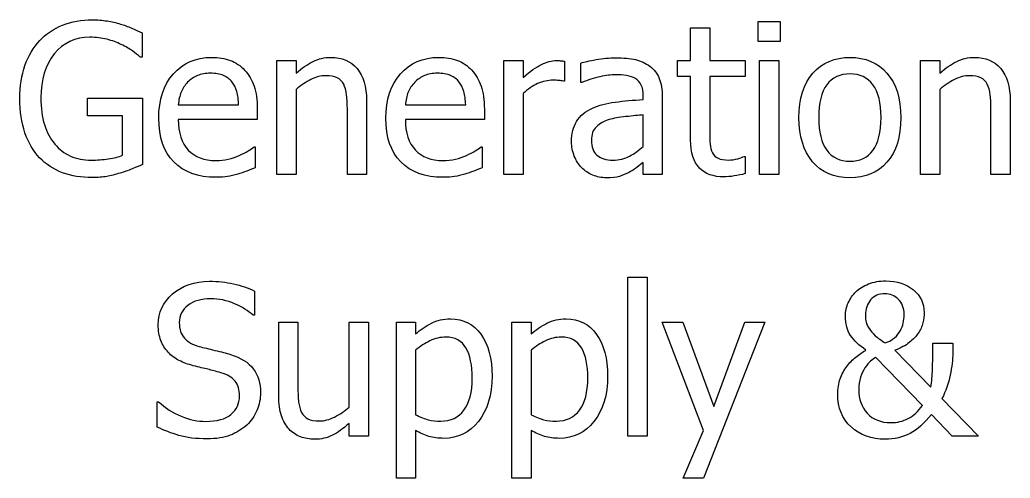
# Model space of a CAD drawing. Extents: x -1457 to 2443, y -8 to 512.
# Drawn here: x 602 to 1575, y 17 to 468 of the extents above; entities that cross this region are included whole.
import ezdxf

# ---------------------------------------------------------------- set-up
doc = ezdxf.new("R2010")
doc.units = 0
doc.layers.get('0').update_dxf_attribs({"linetype": 'CONTINUOUS'})

msp = doc.modelspace()

# ---------------------------------------------------------------- linework, layer by layer
at = {"color": 7}
for points in [[(1261.254671, 349.753448), (1261.254671, 411.83754), (1248.516907, 411.83754), (1248.516907, 427.483936), (1261.254671, 427.483936), (1261.254671, 459.679402), (1280.110592, 459.679402), (1280.110592, 427.483936), (1314.813487, 427.483936), (1314.813487, 411.83754), (1280.110592, 411.83754), (1280.110592, 358.579619)], [(722.356724, 454.664531), (722.356724, 430.693452), (720.651685, 430.693452)], [(873.705515, 399.09977), (873.705515, 315.451735), (854.849594, 315.451735), (854.849594, 427.483936), (873.705515, 427.483936), (873.705515, 415.047059)], [(1096.766929, 394.987586), (1096.766929, 315.451746), (1077.911036, 315.451746), (1077.911036, 427.483936), (1096.766929, 427.483936), (1096.766929, 410.834565)], [(1137.287083, 426.882141), (1137.287083, 407.223859)], [(1154.538255, 405.919993), (1153.434983, 405.919993), (1153.434983, 425.076797)], [(1505.980318, 399.09977), (1505.980318, 315.451735), (1487.124425, 315.451735), (1487.124425, 427.483936), (1505.980318, 427.483936), (1505.980318, 415.047059)], [(1137.287083, 407.223859), (1136.284129, 407.223859)], [(703.300224, 334.508241), (703.300224, 373.122743), (668.797909, 373.122743), (668.797909, 390.574491), (722.95852, 390.574491), (722.95852, 325.381178)], [(1214.716706, 389.170327), (1214.716706, 392.781033)], [(1233.472309, 392.078951), (1233.472309, 315.451735), (1214.716706, 315.451735), (1214.716706, 327.387127)], [(757.962312, 383.954862), (817.238069, 383.954862)], [(835.592485, 379.742372), (835.592485, 369.512036), (757.962312, 369.512036)], [(942.910724, 388.167352), (942.910724, 315.451735)], [(981.023726, 383.954862), (1040.299483, 383.954862)], [(1058.653899, 379.742372), (1058.653899, 369.512036), (981.023726, 369.512036)], [(1575.185528, 388.167352), (1575.185528, 315.451735)], [(942.910724, 315.451735), (924.054803, 315.451735), (924.054803, 379.240883)], [(1214.716706, 343.03352), (1214.716706, 374.125717)], [(1575.185528, 315.451735), (1556.329635, 315.451735), (1556.329635, 379.240883)], [(832.382986, 342.832927), (833.486258, 342.832927), (833.486258, 322.271957)], [(1055.4444, 342.832927), (1056.547672, 342.832927), (1056.547672, 322.271957)], [(1313.710214, 333.404969), (1314.813487, 333.404969), (1314.813487, 316.454709)], [(832.984753, 201.112696), (832.984753, 177.342208), (831.480293, 177.342208)], [(856.654951, 98.006967), (856.654951, 170.722573), (875.510872, 170.722573), (875.510872, 106.933436)], [(925.860161, 87.074532), (925.860161, 170.722573), (944.716082, 170.722573), (944.716082, 58.690375)], [(991.053468, 64.307027), (991.053468, 17.367846), (972.197546, 17.367846), (972.197546, 170.722573), (991.053468, 170.722573), (991.053468, 158.987792)], [(1104.590126, 64.307027), (1104.590126, 17.367846), (1085.734233, 17.367846), (1085.734233, 170.722573), (1104.590126, 170.722573), (1104.590126, 158.987792)], [(1499.160132, 149.860715), (1518.71811, 149.860715), (1518.71811, 140.232161)], [(991.053468, 143.140791), (991.053468, 79.652523)], [(1104.590126, 143.140791), (1104.590126, 79.652523)], [(1461.849477, 143.040501), (1497.154167, 106.732828)], [(1489.130391, 88.87989), (1442.993584, 136.119969)], [(737.200743, 67.616844), (737.200743, 92.490605), (738.604913, 92.490605)], [(1508.186891, 95.599814), (1543.993058, 58.690375)], [(1543.993058, 58.690375), (1518.316923, 58.690375), (1497.856252, 80.053739)], [(944.716082, 58.690375), (925.860161, 58.690375), (925.860161, 71.127269)]]:
    msp.add_lwpolyline(points, dxfattribs=at)
for points in [[(1349.215512, 446.239551), (1327.751858, 446.239551), (1327.751858, 465.797543), (1349.215512, 465.797543)], [(1347.91166, 315.451735), (1329.055739, 315.451735), (1329.055739, 427.483936), (1347.91166, 427.483936)], [(1448.309339, 371.417686)], [(1467.767027, 371.417686)], [(1214.716706, 343.03352)], [(673.311288, 312.543111)], [(795.172649, 312.844003)], [(1018.234063, 312.844003)], [(1293.951628, 313.245193)], [(1218.528, 58.690375), (1199.672079, 58.690375), (1199.672079, 214.753153), (1218.528, 214.753153)], [(1334.271203, 170.722573), (1273.992463, 17.367846), (1253.832661, 17.367846), (1273.892145, 64.106447), (1233.171411, 170.722573), (1253.531792, 170.722573), (1284.122495, 87.776617), (1314.612907, 170.722573)], [(1452.421531, 150.161613)], [(1066.176227, 117.665263)], [(1179.712885, 117.665263)], [(1046.71851, 115.559008)], [(1160.255197, 115.559008)], [(1489.130391, 88.87989)], [(786.24618, 55.982353)]]:
    msp.add_lwpolyline(points, close=True, dxfattribs=at)
for points in [[(644.325335, 462.186836), (653.218375, 465.730678), (662.947228, 467.502599), (673.511896, 467.502599)], [(673.511896, 467.502599), (678.526762, 467.502599), (683.341039, 467.134843), (687.954728, 466.399329)], [(621.858728, 447.041928), (627.943446, 453.594694), (635.432315, 458.642996), (644.325335, 462.186836)], [(687.954728, 466.399329), (692.568397, 465.663814), (696.981477, 464.66084), (701.193969, 463.390407)], [(701.193969, 463.390407), (704.537225, 462.387432), (708.24823, 460.983268), (712.326983, 459.177917)], [(712.326983, 459.177917), (716.472614, 457.439426), (719.815861, 455.934965), (722.356724, 454.664531)], [(671.104743, 450.351743), (656.728781, 450.351743), (645.09429, 444.935683), (636.201269, 434.103565)], [(687.954728, 448.345794), (682.739263, 449.683093), (677.122602, 450.351743), (671.104743, 450.351743)], [(701.795764, 443.330926), (697.783871, 445.336875), (693.170192, 447.008497), (687.954728, 448.345794)], [(607.315606, 422.569363), (610.725723, 432.131049), (615.57343, 440.28857), (621.858728, 447.041928)], [(712.928778, 436.911891), (710.321036, 438.917839), (706.610032, 441.057518), (701.795764, 443.330926)], [(636.201269, 434.103565), (627.37509, 423.271445), (622.962, 408.862051), (622.962, 390.875383)], [(720.651685, 430.693452), (718.177682, 432.899995), (715.60338, 434.972808), (712.928778, 436.911891)], [(753.148035, 414.344976), (762.70971, 425.177095), (775.213455, 430.593154), (790.659269, 430.593154)], [(790.659269, 430.593154), (797.613222, 430.593154), (803.764791, 429.59018), (809.113975, 427.584232)], [(890.354863, 426.581257), (895.837805, 429.255855), (901.621625, 430.593154), (907.706324, 430.593154)], [(907.706324, 430.593154), (918.739049, 430.593154), (927.36463, 426.949016), (933.583068, 419.660739)], [(976.209449, 414.344976), (985.771124, 425.177095), (998.27486, 430.593154), (1013.720655, 430.593154)], [(1013.720655, 430.593154), (1020.674627, 430.593154), (1026.826205, 429.59018), (1032.175389, 427.584232)], [(1153.434983, 425.076797), (1156.911959, 426.079771), (1161.893395, 427.183042), (1168.379291, 428.386612)], [(1168.379291, 428.386612), (1174.865187, 429.590182), (1181.284224, 430.191967), (1187.6364, 430.191967)], [(1187.6364, 430.191967), (1195.325868, 430.191967), (1201.811764, 429.590182), (1207.094088, 428.386612)], [(1207.094088, 428.386612), (1212.376413, 427.183042), (1217.12382, 425.009932), (1221.336312, 421.867281)], [(1381.410964, 415.047059), (1390.638321, 425.411122), (1402.774309, 430.593154), (1417.818926, 430.593154)], [(1417.818926, 430.593154), (1432.930403, 430.593154), (1445.032961, 425.411122), (1454.126598, 415.047059)], [(1522.629695, 426.581257), (1528.112617, 429.255855), (1533.896438, 430.593154), (1539.981156, 430.593154)], [(1539.981156, 430.593154), (1551.013861, 430.593154), (1559.639433, 426.949016), (1565.857871, 419.660739)], [(602.30075, 390.273599), (602.30075, 402.309287), (603.972369, 413.074542), (607.315606, 422.569363)], [(809.113975, 427.584232), (814.463178, 425.578285), (819.143726, 422.435633), (823.155619, 418.156277)], [(873.705515, 415.047059), (879.322157, 420.061929), (884.87194, 423.906661), (890.354863, 426.581257)], [(933.583068, 419.660739), (939.801506, 412.439324), (942.910724, 401.941529), (942.910724, 388.167352)], [(1032.175389, 427.584232), (1037.524592, 425.578285), (1042.20514, 422.435633), (1046.217033, 418.156277)], [(1096.766929, 410.834565), (1103.654022, 416.919276), (1109.638441, 421.198632), (1114.720186, 423.672633)], [(1114.720186, 423.672633), (1119.868772, 426.213502), (1124.850208, 427.483936), (1129.664495, 427.483936)], [(1129.664495, 427.483936), (1131.603581, 427.483936), (1133.041172, 427.417067), (1133.977266, 427.283328)], [(1133.977266, 427.283328), (1134.980239, 427.216468), (1136.083512, 427.082739), (1137.287083, 426.882141)], [(1221.336312, 421.867281), (1225.415083, 418.791494), (1228.457443, 414.81303), (1230.463389, 409.931889)], [(1505.980318, 415.047059), (1511.59698, 420.061929), (1517.146772, 423.906661), (1522.629695, 426.581257)], [(1565.857871, 419.660739), (1572.076309, 412.439324), (1575.185528, 401.941529), (1575.185528, 388.167352)], [(738.805493, 370.815902), (738.805493, 389.07003), (743.58634, 403.579722), (753.148035, 414.344976)], [(776.717915, 412.740218), (773.240939, 411.269188), (770.06486, 409.096077), (767.189679, 406.220885)], [(789.555997, 415.047059), (784.541112, 415.047059), (780.261751, 414.278112), (776.717915, 412.740218)], [(802.293761, 412.840514), (798.883644, 414.311544), (794.637723, 415.047059), (789.555997, 415.047059)], [(810.819043, 406.421481), (808.612498, 409.229808), (805.770737, 411.369486), (802.293761, 412.840514)], [(823.155619, 418.156277), (827.167512, 413.876922), (830.243301, 408.628024), (832.382986, 402.409585)], [(888.248636, 408.828617), (883.30063, 406.354616), (878.452923, 403.111667), (873.705515, 399.09977)], [(902.791757, 412.63992), (898.111209, 412.63992), (893.263502, 411.369486), (888.248636, 408.828617)], [(914.025061, 410.533673), (911.2836, 411.937838), (907.539165, 412.63992), (902.791757, 412.63992)], [(920.444088, 404.315235), (918.906198, 407.123562), (916.766523, 409.196374), (914.025061, 410.533673)], [(961.866907, 370.815902), (961.866907, 389.07003), (966.647754, 403.579722), (976.209449, 414.344976)], [(999.779329, 412.740218), (996.302353, 411.269188), (993.126265, 409.096077), (990.251065, 406.220885)], [(1012.617411, 415.047059), (1007.602526, 415.047059), (1003.323165, 414.278112), (999.779329, 412.740218)], [(1025.355175, 412.840514), (1021.945058, 414.311544), (1017.699137, 415.047059), (1012.617411, 415.047059)], [(1033.880457, 406.421481), (1031.673912, 409.229808), (1028.832151, 411.369486), (1025.355175, 412.840514)], [(1046.217033, 418.156277), (1050.228926, 413.876922), (1053.304715, 408.628024), (1055.4444, 402.409585)], [(1172.190586, 411.536648), (1166.306485, 410.266214), (1160.422375, 408.393996), (1154.538255, 405.919993)], [(1187.53611, 413.542596), (1183.18988, 413.542596), (1178.074706, 412.873946), (1172.190586, 411.536648)], [(1198.267909, 412.740218), (1194.790932, 413.275137), (1191.213666, 413.542596), (1187.53611, 413.542596)], [(1207.094088, 409.731296), (1204.686945, 411.269189), (1201.744885, 412.272163), (1198.267909, 412.740218)], [(1212.71074, 403.412559), (1211.373449, 406.15402), (1209.501232, 408.260266), (1207.094088, 409.731296)], [(1230.463389, 409.931889), (1232.469335, 405.050749), (1233.472309, 399.099769), (1233.472309, 392.078951)], [(1367.670217, 371.417686), (1367.670217, 390.139869), (1372.250466, 404.682993), (1381.410964, 415.047059)], [(1417.818926, 414.344976), (1407.989773, 414.344976), (1400.400605, 410.801134), (1395.051421, 403.713451)], [(1440.385852, 403.713451), (1435.103509, 410.801134), (1427.5812, 414.344976), (1417.818926, 414.344976)], [(1454.126598, 415.047059), (1463.220217, 404.749857), (1467.767027, 390.206733), (1467.767027, 371.417686)], [(1520.523439, 408.828617), (1515.575433, 406.354616), (1510.727726, 403.111667), (1505.980318, 399.09977)], [(1535.066561, 412.63992), (1530.386032, 412.63992), (1525.538324, 411.369486), (1520.523439, 408.828617)], [(1546.299893, 410.533673), (1543.558432, 411.937838), (1539.813987, 412.63992), (1535.066561, 412.63992)], [(1552.71892, 404.315235), (1551.18103, 407.123562), (1549.041354, 409.196374), (1546.299893, 410.533673)], [(767.189679, 406.220885), (764.381339, 403.278829), (762.241654, 400.002447), (760.770624, 396.39174)], [(815.432712, 397.093822), (814.362879, 400.771393), (812.824989, 403.880613), (810.819043, 406.421481)], [(832.382986, 402.409585), (834.522652, 396.25801), (835.592485, 388.702273), (835.592485, 379.742372)], [(923.252428, 393.583414), (922.784372, 398.063363), (921.848258, 401.640637), (920.444088, 404.315235)], [(990.251065, 406.220885), (987.442743, 403.278829), (985.303068, 400.002447), (983.832038, 396.39174)], [(1038.494126, 397.093822), (1037.424293, 400.771393), (1035.886403, 403.880613), (1033.880457, 406.421481)], [(1055.4444, 402.409585), (1057.584066, 396.25801), (1058.653899, 388.702273), (1058.653899, 379.742372)], [(1111.009181, 404.816734), (1105.994296, 402.610192), (1101.246879, 399.333809), (1096.766929, 394.987586)], [(1126.154069, 408.126549), (1121.072343, 408.126549), (1116.024047, 407.023277), (1111.009181, 404.816734)], [(1131.770721, 407.925941), (1130.232832, 408.05968), (1128.360614, 408.126549), (1126.154069, 408.126549)], [(1136.284129, 407.223859), (1134.879959, 407.625048), (1133.37549, 407.859076), (1131.770721, 407.925941)], [(1214.716706, 392.781033), (1214.716706, 397.194119), (1214.04805, 400.737961), (1212.71074, 403.412559)], [(1395.051421, 403.713451), (1389.769096, 396.692632), (1387.127934, 385.927378), (1387.127934, 371.417686)], [(1448.309339, 371.417686), (1448.309339, 385.927378), (1445.668176, 396.692632), (1440.385852, 403.713451)], [(1555.527232, 393.583414), (1555.059194, 398.063363), (1554.12309, 401.640637), (1552.71892, 404.315235)], [(607.315606, 356.57367), (603.972369, 366.335952), (602.30075, 377.569261), (602.30075, 390.273599)], [(622.962, 390.875383), (622.962, 380.845643), (624.132132, 372.086337), (626.472397, 364.597464)], [(760.770624, 396.39174), (759.299594, 392.847898), (758.36349, 388.702272), (757.962312, 383.954862)], [(817.238069, 383.954862), (817.104274, 389.036597), (816.502488, 393.416251), (815.432712, 397.093822)], [(924.054803, 379.240883), (924.054803, 384.389484), (923.787345, 389.170328), (923.252428, 393.583414)], [(983.832038, 396.39174), (982.361008, 392.847898), (981.424904, 388.702272), (981.023726, 383.954862)], [(1040.299483, 383.954862), (1040.165688, 389.036597), (1039.563902, 393.416251), (1038.494126, 397.093822)], [(1187.034605, 386.662893), (1195.593326, 387.799597), (1204.820693, 388.635408), (1214.716706, 389.170327)], [(1556.329635, 379.240883), (1556.329635, 384.389484), (1556.062167, 389.170328), (1555.527232, 393.583414)], [(1149.222501, 367.706682), (1152.498879, 373.189606), (1157.680904, 377.535828), (1164.768576, 380.745346)], [(1164.768576, 380.745346), (1171.053893, 383.620538), (1178.475902, 385.593054), (1187.034605, 386.662893)], [(753.549222, 327.888612), (743.720069, 337.985218), (738.805493, 352.294314), (738.805493, 370.815902)], [(976.610636, 327.888612), (966.781483, 337.985218), (961.866907, 352.294314), (961.866907, 370.815902)], [(1197.666142, 372.42066), (1190.845909, 371.752011), (1185.329546, 370.78247), (1181.117055, 369.512036)], [(1214.716706, 374.125717), (1210.236756, 373.724528), (1204.553235, 373.156175), (1197.666142, 372.42066)], [(1381.009776, 328.189504), (1372.116737, 338.82103), (1367.670217, 353.230424), (1367.670217, 371.417686)], [(1387.127934, 371.417686), (1387.127934, 357.37605), (1389.769096, 346.711092), (1395.051421, 339.422814)], [(1440.285534, 339.22222), (1445.634737, 346.376768), (1448.309339, 357.10859), (1448.309339, 371.417686)], [(1467.767027, 371.417686), (1467.767027, 352.561774), (1463.220217, 337.985219), (1454.126598, 327.688019)], [(626.472397, 364.597464), (628.81268, 357.108591), (632.189367, 350.756422), (636.602457, 345.540957)], [(757.962312, 369.512036), (757.962312, 356.473373), (761.23869, 346.510497), (767.791446, 339.623408)], [(981.023726, 369.512036), (981.023726, 356.473373), (984.300104, 346.510497), (990.85286, 339.623408)], [(1144.307906, 347.948093), (1144.307906, 355.704426), (1145.946104, 362.290622), (1149.222501, 367.706682)], [(1168.680189, 362.390919), (1165.403811, 359.248268), (1163.765622, 354.835183), (1163.765622, 349.151664)], [(1181.117055, 369.512036), (1176.102189, 367.974143), (1171.956567, 365.600437), (1168.680189, 362.390919)], [(621.758438, 332.000807), (615.473121, 338.620434), (610.658844, 346.811389), (607.315606, 356.57367)], [(1280.110592, 358.579619), (1280.110592, 352.896099), (1280.210891, 348.516446), (1280.41149, 345.440659)], [(636.602457, 345.540957), (640.881808, 340.392356), (646.030403, 336.447324), (652.048243, 333.705861)], [(826.565726, 338.720732), (828.906009, 340.191762), (830.845096, 341.562493), (832.382986, 342.832927)], [(1049.62714, 338.720732), (1051.967405, 340.191762), (1053.906491, 341.562493), (1055.4444, 342.832927)], [(1147.015956, 333.605565), (1145.210589, 338.15238), (1144.307906, 342.933223), (1144.307906, 347.948093)], [(1163.765622, 349.151664), (1163.765622, 342.732629), (1165.57097, 337.884921), (1169.181666, 334.60854)], [(1201.176539, 333.505267), (1205.990825, 336.112999), (1210.504214, 339.289084), (1214.716706, 343.03352)], [(1269.880271, 321.971066), (1264.129871, 327.85518), (1261.254671, 337.115974), (1261.254671, 349.753448)], [(1280.41149, 345.440659), (1280.612088, 342.364872), (1281.381033, 339.489679), (1282.718324, 336.815082)], [(644.325335, 317.357385), (635.566035, 320.566901), (628.043735, 325.448042), (621.758438, 332.000807)], [(652.048243, 333.705861), (658.132961, 331.031265), (664.953184, 329.693967), (672.508913, 329.693967)], [(672.508913, 329.693967), (678.125575, 329.693967), (683.708797, 330.095156), (689.25858, 330.897535)], [(689.25858, 330.897535), (694.808381, 331.699913), (699.488929, 332.903482), (703.300224, 334.508241)], [(767.791446, 339.623408), (774.34422, 332.73632), (783.404419, 329.292777), (794.972041, 329.292777)], [(807.108038, 330.696941), (811.119931, 331.633049), (814.730636, 332.836618), (817.940154, 334.307648)], [(817.940154, 334.307648), (821.350271, 335.845541), (824.225461, 337.316569), (826.565726, 338.720732)], [(990.85286, 339.623408), (997.405616, 332.73632), (1006.465814, 329.292777), (1018.033455, 329.292777)], [(1030.169452, 330.696941), (1034.181345, 331.633049), (1037.79205, 332.836618), (1041.001569, 334.307648)], [(1041.001569, 334.307648), (1044.411685, 335.845541), (1047.286876, 337.316569), (1049.62714, 338.720732)], [(1154.237358, 322.271957), (1151.228438, 325.347745), (1148.821304, 329.125614), (1147.015956, 333.605565)], [(1169.181666, 334.60854), (1172.792381, 331.332158), (1178.074715, 329.693967), (1185.028668, 329.693967)], [(1185.028668, 329.693967), (1190.979647, 329.693967), (1196.362271, 330.9644), (1201.176539, 333.505267)], [(1282.718324, 336.815082), (1283.855036, 334.474809), (1285.693824, 332.702889), (1288.234687, 331.499319)], [(1288.234687, 331.499319), (1290.77555, 330.362614), (1294.219096, 329.794262), (1298.565326, 329.794262)], [(1298.565326, 329.794262), (1301.641106, 329.794262), (1304.616595, 330.228884), (1307.491795, 331.098129)], [(1307.491795, 331.098129), (1310.366976, 332.034238), (1312.439783, 332.803185), (1313.710214, 333.404969)], [(1395.051421, 339.422814), (1400.400605, 332.201401), (1407.989773, 328.590694), (1417.818926, 328.590694)], [(1417.818926, 328.590694), (1427.51434, 328.590694), (1435.003209, 332.134536), (1440.285534, 339.22222)], [(712.72817, 321.06839), (708.515679, 319.329901), (704.570646, 317.95917), (700.893071, 316.956195)], [(722.95852, 325.381178), (720.417657, 324.244474), (717.00754, 322.806878), (712.72817, 321.06839)], [(795.172649, 312.844003), (777.31971, 312.844003), (763.445235, 317.858872), (753.549222, 327.888612)], [(794.972041, 329.292777), (799.117672, 329.292777), (803.163005, 329.760832), (807.108038, 330.696941)], [(833.486258, 322.271957), (831.279713, 321.402713), (828.538252, 320.299442), (825.261874, 318.962143)], [(1018.234063, 312.844003), (1000.381124, 312.844003), (986.506649, 317.858872), (976.610636, 327.888612)], [(1018.033455, 329.292777), (1022.179087, 329.292777), (1026.224419, 329.760832), (1030.169452, 330.696941)], [(1056.547672, 322.271957), (1054.341128, 321.402713), (1051.599657, 320.299442), (1048.32326, 318.962143)], [(1165.169764, 314.950246), (1161.024151, 316.688734), (1157.380016, 319.129305), (1154.237358, 322.271957)], [(1208.498258, 322.572849), (1205.957395, 320.566901), (1203.483392, 318.962143), (1201.076249, 317.758575)], [(1214.716706, 327.387127), (1213.178797, 326.250422), (1211.105981, 324.645663), (1208.498258, 322.572849)], [(1293.951628, 313.245193), (1283.654438, 313.245193), (1275.630652, 316.153817), (1269.880271, 321.971066)], [(1417.818926, 312.342514), (1402.239392, 312.342514), (1389.969676, 317.624844), (1381.009776, 328.189504)], [(1454.126598, 327.688019), (1445.032961, 317.457682), (1432.930403, 312.342514), (1417.818926, 312.342514)], [(673.311288, 312.543111), (662.746639, 312.543111), (653.084655, 314.147869), (644.325335, 317.357385)], [(687.65383, 313.64638), (683.708797, 312.910867), (678.92795, 312.543111), (673.311288, 312.543111)], [(700.893071, 316.956195), (696.011943, 315.485167), (691.598863, 314.381895), (687.65383, 313.64638)], [(806.405953, 313.64638), (803.463893, 313.111462), (799.719458, 312.844003), (795.172649, 312.844003)], [(816.435695, 315.95322), (812.75812, 314.950247), (809.414872, 314.1813), (806.405953, 313.64638)], [(825.261874, 318.962143), (821.985477, 317.69171), (819.043417, 316.688735), (816.435695, 315.95322)], [(1029.467367, 313.64638), (1026.525307, 313.111462), (1022.780872, 312.844003), (1018.234063, 312.844003)], [(1039.497109, 315.95322), (1035.819534, 314.950247), (1032.476287, 314.1813), (1029.467367, 313.64638)], [(1048.32326, 318.962143), (1045.046882, 317.69171), (1042.104832, 316.688735), (1039.497109, 315.95322)], [(1178.308743, 312.342514), (1173.695055, 312.342514), (1169.315395, 313.211758), (1165.169764, 314.950246)], [(1191.347405, 313.746678), (1188.271606, 312.810569), (1183.925386, 312.342514), (1178.308743, 312.342514)], [(1201.076249, 317.758575), (1197.732992, 316.020087), (1194.490044, 314.682788), (1191.347405, 313.746678)], [(1303.98137, 314.147869), (1300.370674, 313.546085), (1297.027427, 313.245193), (1293.951628, 313.245193)], [(1314.813487, 316.454709), (1311.26965, 315.451734), (1307.658945, 314.682787), (1303.98137, 314.147869)], [(752.44595, 198.404674), (761.873906, 206.629058), (773.909594, 210.74125), (788.553014, 210.74125)], [(788.553014, 210.74125), (796.911137, 210.74125), (804.801203, 209.905436), (812.223213, 208.233808)], [(812.223213, 208.233808), (819.712082, 206.56218), (826.632595, 204.188476), (832.984753, 201.112696)], [(1423.636186, 200.410611), (1426.845704, 203.553269), (1430.991326, 206.127572), (1436.073052, 208.133518)], [(1436.073052, 208.133518), (1441.221657, 210.139465), (1446.838309, 211.142438), (1452.923008, 211.142438)], [(1452.923008, 211.142438), (1464.022592, 211.142438), (1473.0828, 208.200378), (1480.103632, 202.316258)], [(738.304016, 168.014551), (738.304016, 180.117109), (743.017994, 190.24715), (752.44595, 198.404674)], [(1416.113887, 189.678784), (1418.052954, 193.757556), (1420.560387, 197.334831), (1423.636186, 200.410611)], [(1452.120633, 198.504964), (1446.169654, 198.504964), (1441.489115, 196.499017), (1438.079017, 192.487124)], [(1465.259613, 193.189209), (1461.515178, 196.733046), (1457.135518, 198.504964), (1452.120633, 198.504964)], [(1480.103632, 202.316258), (1487.124444, 196.499017), (1490.63485, 189.110447), (1490.63485, 180.150548)], [(767.490548, 187.071052), (761.807046, 182.791701), (758.965295, 177.141619), (758.965295, 170.120806)], [(789.856895, 193.590397), (780.629518, 193.590397), (773.174069, 191.417282), (767.490548, 187.071052)], [(813.226167, 188.675802), (805.804157, 191.952198), (798.0144, 193.590397), (789.856895, 193.590397)], [(831.480293, 177.342208), (826.732885, 181.688438), (820.648176, 185.466302), (813.226167, 188.675802)], [(1413.305546, 176.539833), (1413.305546, 181.287241), (1414.24166, 185.666891), (1416.113887, 189.678784)], [(1438.079017, 192.487124), (1434.668901, 188.475231), (1432.963843, 183.460356), (1432.963843, 177.442498)], [(1470.976554, 178.144583), (1470.976554, 184.630479), (1469.070907, 189.645354), (1465.259613, 193.189209)], [(1418.320403, 157.583622), (1414.977165, 162.598488), (1413.305546, 168.917225), (1413.305546, 176.539833)], [(1432.963843, 177.442498), (1432.963843, 174.767915), (1433.197871, 172.46108), (1433.665928, 170.521994)], [(1470.07389, 169.719619), (1470.675666, 172.327342), (1470.976554, 175.135663), (1470.976554, 178.144583)], [(1490.63485, 180.150548), (1490.63485, 176.874151), (1490.200224, 173.464035), (1489.33097, 169.920198)], [(740.811458, 152.568737), (739.13983, 157.048687), (738.304016, 162.197291), (738.304016, 168.014551)], [(758.965295, 170.120806), (758.965295, 163.76863), (760.636913, 158.720324), (763.980151, 154.97589)], [(991.053468, 158.987792), (995.734016, 163.200283), (1000.91605, 166.71069), (1006.599572, 169.519011)], [(1006.599572, 169.519011), (1012.349953, 172.394211), (1018.60182, 173.831811), (1025.355175, 173.831811)], [(1025.355175, 173.831811), (1038.193247, 173.831811), (1048.189559, 168.750076), (1055.34411, 158.586605)], [(1104.590126, 158.987792), (1109.270674, 163.200283), (1114.452709, 166.71069), (1120.13623, 169.519011)], [(1120.13623, 169.519011), (1125.886611, 172.394211), (1132.138479, 173.831811), (1138.891833, 173.831811)], [(1138.891833, 173.831811), (1151.729906, 173.831811), (1161.726217, 168.750076), (1168.880769, 158.586605)], [(1433.665928, 170.521994), (1434.200844, 168.649767), (1435.270677, 166.443222), (1436.875427, 163.902359)], [(1467.365839, 162.297609), (1468.569411, 164.637874), (1469.472095, 167.111877), (1470.07389, 169.719619)], [(1489.33097, 169.920198), (1488.528595, 166.443222), (1487.024135, 163.066545), (1484.817591, 159.790167)], [(1020.741506, 155.878554), (1015.392302, 155.878554), (1010.210268, 154.674992), (1005.195402, 152.267868)], [(1040.600381, 145.247046), (1036.521628, 152.334718), (1029.902003, 155.878554), (1020.741506, 155.878554)], [(1055.34411, 158.586605), (1062.565521, 148.423134), (1066.176227, 134.782687), (1066.176227, 117.665263)], [(1134.278164, 155.878554), (1128.92898, 155.878554), (1123.746945, 154.674992), (1118.73206, 152.267868)], [(1154.137039, 145.247046), (1150.058287, 152.334718), (1143.438661, 155.878554), (1134.278164, 155.878554)], [(1168.880769, 158.586605), (1176.10218, 148.423134), (1179.712885, 134.782687), (1179.712885, 117.665263)], [(1433.46532, 143.24108), (1426.711965, 147.787909), (1421.66366, 152.568756), (1418.320403, 157.583622)], [(1436.875427, 163.902359), (1438.279597, 161.829553), (1440.218683, 159.623008), (1442.692687, 157.282724)], [(1442.692687, 157.282724), (1445.23355, 154.94246), (1448.476498, 152.568756), (1452.421531, 150.161613)], [(1461.648898, 155.276787), (1464.122901, 157.416454), (1466.028548, 159.756728), (1467.365839, 162.297609)], [(1484.817591, 159.790167), (1482.611046, 156.513789), (1479.702425, 153.438), (1476.091729, 150.5628)], [(748.03286, 141.034535), (744.95708, 144.310932), (742.549946, 148.155666), (740.811458, 152.568737)], [(763.980151, 154.97589), (767.323408, 151.231455), (772.171115, 148.489994), (778.523272, 146.751506)], [(778.523272, 146.751506), (782.735764, 145.614794), (787.884369, 144.310923), (793.969087, 142.839893)], [(1005.195402, 152.267868), (1000.247395, 149.927584), (995.533417, 146.885225), (991.053468, 143.140791)], [(1118.73206, 152.267868), (1113.784054, 149.927584), (1109.070076, 146.885225), (1104.590126, 143.140791)], [(1452.421531, 150.161613), (1456.165965, 151.432044), (1459.241754, 153.137102), (1461.648898, 155.276787)], [(1476.091729, 150.5628), (1472.547874, 147.6876), (1467.800457, 145.180167), (1461.849477, 143.040501)], [(1498.859235, 124.585767), (1499.059833, 131.071663), (1499.160132, 139.496646), (1499.160132, 149.860715)], [(758.864976, 132.910469), (754.786224, 134.983276), (751.175518, 137.691298), (748.03286, 141.034535)], [(793.969087, 142.839893), (800.053786, 141.435742), (805.102082, 140.13188), (809.113975, 138.928309)], [(809.113975, 138.928309), (819.411184, 135.78565), (826.933493, 131.038243), (831.680901, 124.686085)], [(1046.71851, 115.559008), (1046.71851, 128.330202), (1044.679134, 138.226214), (1040.600381, 145.247046)], [(1160.255197, 115.559008), (1160.255197, 128.330202), (1158.215811, 138.226214), (1154.137039, 145.247046)], [(1414.609427, 127.193499), (1417.21715, 130.670476), (1420.226069, 133.712835), (1423.636186, 136.320576)], [(1423.636186, 136.320576), (1427.046302, 138.995178), (1430.32268, 141.302013), (1433.46532, 143.24108)], [(1518.71811, 140.232161), (1518.71811, 133.813124), (1517.882306, 126.558283), (1516.210696, 118.467638)], [(772.706013, 127.795294), (767.557427, 129.132586), (762.943748, 130.837644), (758.864976, 132.910469)], [(787.048554, 124.284869), (783.23726, 125.154123), (778.456413, 126.324265), (772.706013, 127.795294)], [(1408.190372, 115.057531), (1409.79514, 119.53748), (1411.934825, 123.582803), (1414.609427, 127.193499)], [(1437.978699, 132.308674), (1436.30709, 130.837644), (1434.468302, 128.631099), (1432.462337, 125.689039)], [(1442.993584, 136.119969), (1441.321956, 135.050135), (1439.650328, 133.779704), (1437.978699, 132.308674)], [(799.686028, 120.97508), (795.07234, 122.312372), (790.859849, 123.415635), (787.048554, 124.284869)], [(813.727672, 112.650378), (810.785613, 116.394813), (806.105065, 119.169713), (799.686028, 120.97508)], [(831.680901, 124.686085), (836.428309, 118.333909), (838.802013, 110.510702), (838.802013, 101.216466)], [(1066.176227, 117.665263), (1066.176227, 99.009931), (1061.696277, 84.132482), (1052.736378, 73.032917)], [(1179.712885, 117.665263), (1179.712885, 99.009931), (1175.232935, 84.132482), (1166.273036, 73.032917)], [(1432.462337, 125.689039), (1430.857587, 123.348775), (1429.419997, 120.272986), (1428.149565, 116.461672)], [(1497.154167, 106.732828), (1498.09028, 112.215751), (1498.658636, 118.166731), (1498.859235, 124.585767)], [(1516.210696, 118.467638), (1514.605928, 110.443833), (1511.931326, 102.821225), (1508.186891, 95.599814)], [(818.140762, 98.107257), (818.140762, 104.058236), (816.669732, 108.905943), (813.727672, 112.650378)], [(1038.594444, 84.165931), (1044.010488, 91.320463), (1046.71851, 101.784822), (1046.71851, 115.559008)], [(1152.131102, 84.165931), (1157.547165, 91.320463), (1160.255197, 101.784822), (1160.255197, 115.559008)], [(1405.783247, 99.712006), (1405.783247, 105.462406), (1406.585622, 110.577581), (1408.190372, 115.057531)], [(1428.149565, 116.461672), (1426.945994, 112.717238), (1426.344208, 108.738775), (1426.344208, 104.526283)], [(809.71577, 79.95342), (815.332432, 84.567109), (818.140762, 90.618387), (818.140762, 98.107257)], [(838.802013, 101.216466), (838.802013, 95.399225), (837.598441, 89.648844), (835.191298, 83.965323)], [(859.262683, 78.749858), (857.524195, 84.032183), (856.654951, 90.451219), (856.654951, 98.006967)], [(875.510872, 106.933436), (875.510872, 100.982457), (875.711461, 96.03445), (876.112639, 92.089417)], [(1418.922198, 67.717134), (1410.162898, 75.874658), (1405.783247, 86.539616), (1405.783247, 99.712006)], [(1426.344208, 104.526283), (1426.344208, 95.031468), (1429.152539, 87.208271), (1434.7692, 81.056693)], [(738.604913, 92.490605), (745.157669, 86.339027), (752.579679, 81.55818), (760.870942, 78.148063)], [(876.112639, 92.089417), (876.580696, 88.211244), (877.583679, 84.801128), (879.121587, 81.859068)], [(1475.088746, 75.941546), (1480.237351, 78.683008), (1484.917899, 82.995789), (1489.130391, 88.87989)], [(760.870942, 78.148063), (769.162186, 74.804825), (777.152542, 73.133206), (784.842009, 73.133206)], [(784.842009, 73.133206), (795.807855, 73.133206), (804.099109, 75.406611), (809.71577, 79.95342)], [(835.191298, 83.965323), (832.851033, 78.281802), (829.541225, 73.467524), (825.261874, 69.522491)], [(866.784983, 65.610907), (863.575465, 69.087883), (861.068032, 73.467534), (859.262683, 78.749858)], [(879.121587, 81.859068), (880.659477, 78.983887), (882.732283, 76.877641), (885.340006, 75.540331)], [(911.517647, 77.446006), (916.733112, 80.053729), (921.51395, 83.263238), (925.860161, 87.074532)], [(991.053468, 79.652523), (996.001474, 77.245398), (1000.213965, 75.607209), (1003.690942, 74.737956)], [(1015.82691, 73.434104), (1025.589203, 73.434104), (1033.178381, 77.01138), (1038.594444, 84.165931)], [(1104.590126, 79.652523), (1109.538132, 77.245398), (1113.750624, 75.607209), (1117.2276, 74.737956)], [(1129.363597, 73.434104), (1139.125871, 73.434104), (1146.715039, 77.01138), (1152.131102, 84.165931)], [(1434.7692, 81.056693), (1440.452721, 74.971994), (1448.10875, 71.929644), (1457.737285, 71.929644)], [(1497.856252, 80.053739), (1491.036038, 71.361298), (1484.015225, 65.10942), (1476.793814, 61.298107)], [(825.261874, 69.522491), (820.447587, 65.17628), (814.998095, 61.833033), (808.913395, 59.49275)], [(885.340006, 75.540331), (888.014608, 74.203039), (891.825912, 73.534394), (896.773918, 73.534394)], [(896.773918, 73.534394), (901.387606, 73.534394), (906.302183, 74.838265), (911.517647, 77.446006)], [(925.860161, 71.127269), (920.04292, 66.045524), (914.526567, 62.167351), (909.311102, 59.49275)], [(1003.690942, 74.737956), (1007.234778, 73.868721), (1011.280101, 73.434104), (1015.82691, 73.434104)], [(1052.736378, 73.032917), (1043.843339, 62.000192), (1032.576595, 56.48383), (1018.936148, 56.48383)], [(1117.2276, 74.737956), (1120.771455, 73.868721), (1124.816787, 73.434104), (1129.363597, 73.434104)], [(1166.273036, 73.032917), (1157.379997, 62.000192), (1146.113254, 56.48383), (1132.472806, 56.48383)], [(1457.737285, 71.929644), (1464.156321, 71.929644), (1469.940142, 73.266945), (1475.088746, 75.941546)], [(758.564079, 59.29217), (751.00835, 61.565575), (743.887238, 64.340466), (737.200743, 67.616844)], [(786.24618, 55.982353), (775.414054, 55.982353), (766.186687, 57.085625), (758.564079, 59.29217)], [(808.913395, 59.49275), (802.895556, 57.152485), (795.339817, 55.982353), (786.24618, 55.982353)], [(878.018315, 57.98829), (873.738945, 59.593058), (869.994501, 62.133931), (866.784983, 65.610907)], [(909.311102, 59.49275), (904.095638, 56.885027), (898.278387, 55.581165), (891.859351, 55.581165)], [(1004.192419, 58.389477), (999.913068, 59.659909), (995.533417, 61.632425), (991.053468, 64.307027)], [(1018.936148, 56.48383), (1013.386346, 56.48383), (1008.47177, 57.119046), (1004.192419, 58.389477)], [(1117.729106, 58.389477), (1113.449735, 59.659909), (1109.070076, 61.632425), (1104.590126, 64.307027)], [(1132.472806, 56.48383), (1126.923024, 56.48383), (1122.008457, 57.119046), (1117.729106, 58.389477)], [(1452.421531, 55.581165), (1438.914822, 55.581165), (1427.748378, 59.626488), (1418.922198, 67.717134)], [(1476.793814, 61.298107), (1469.639263, 57.486813), (1461.515169, 55.581165), (1452.421531, 55.581165)], [(891.859351, 55.581165), (886.978205, 55.581165), (882.364526, 56.38354), (878.018315, 57.98829)]]:
    msp.add_open_spline(points, degree=3, dxfattribs=at)

doc.saveas('drawing.dxf')
